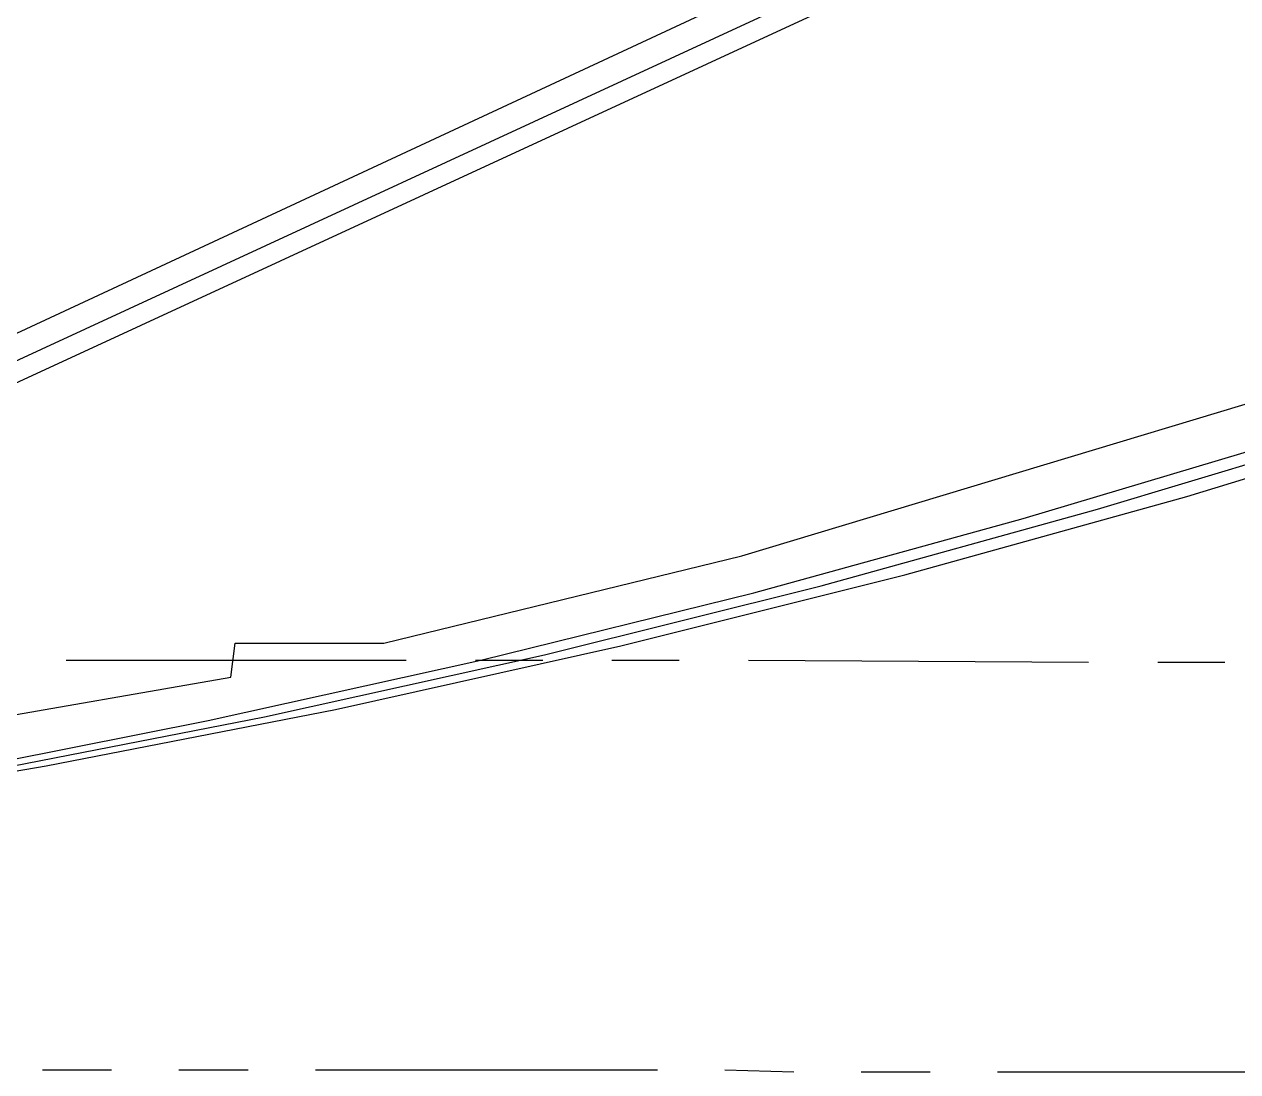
# Model space of a CAD drawing. Header units: feet. Extents: x -84 to 198, y -22 to 181.
# Drawn here: x 79.57 to 88.47, y 6.71 to 14.38 of the extents above; entities that cross this region are included whole.
import ezdxf

# ---------------------------------------------------------------- set-up
doc = ezdxf.new("R2010")
doc.units = ezdxf.units.FT
doc.layers.add('A-AREA-UNIDAD', color=30, linetype='CONTINUOUS')
doc.layers.add('A-LINEA', color=7, linetype='CONTINUOUS')

msp = doc.modelspace()

# ---------------------------------------------------------------- linework, layer by layer
at = {"layer": 'A-AREA-UNIDAD'}
msp.add_lwpolyline([(64.128, 7.68), (70.88, 7.9644), (70.96, 8.16), (75.36, 8.6044), (81.088, 9.6), (81.12, 9.8489), (82.208, 9.8489), (84.832, 10.4889), (90.912, 12.32), (96.4, 14.4356), (102.112, 17.1556), (106.72, 19.7689), (110.72, 22.3644), (115.872, 26.24), (119.968, 29.7956), (123.232, 33.0844), (125.872, 36.5156)], dxfattribs=at)
at = {"layer": 'A-LINEA'}
for p, q in [((71.4822, 8.3811), (121.6031, 31.7045)), ((71.0512, 8.0092), (121.838, 31.468)), ((71.0098, 7.8319), (121.9507, 31.3451)), ((79.88, 9.7244), (82.3733, 9.7244)), ((82.88, 9.7244), (83.3733, 9.7244)), ((83.88, 9.7244), (84.3733, 9.7244)), ((84.88, 9.7244), (87.3733, 9.7111)), ((87.88, 9.7111), (88.3733, 9.7111)), ((79.7067, 6.7244), (80.2133, 6.7244)), ((80.7067, 6.7244), (81.2133, 6.7244)), ((81.7067, 6.7244), (84.2133, 6.7244)), ((84.7067, 6.7244), (85.2133, 6.7111)), ((85.7067, 6.7111), (86.2133, 6.7111)), ((86.7067, 6.7111), (89.2133, 6.7111))]:
    msp.add_line(p, q, dxfattribs=at)
for points in [[(68.7067, 7.6844), (70.76, 7.8178), (72.8, 8.0044), (74.84, 8.2444), (76.88, 8.5378), (78.9067, 8.8844), (80.92, 9.2844), (82.92, 9.7244), (84.92, 10.2178), (86.8933, 10.7644), (88.8667, 11.3511), (90.8133, 11.9911), (92.7467, 12.6844), (94.6667, 13.4311), (96.56, 14.2178), (98.44, 15.0444), (100.2933, 15.9244), (102.12, 16.8578), (103.9333, 17.8311), (105.72, 18.8444), (107.48, 19.9111), (109.2133, 21.0178), (110.9067, 22.1644)], [(68.7067, 7.6844), (70.76, 7.8178), (72.8, 8.0044), (74.84, 8.2444), (76.88, 8.5378), (78.9067, 8.8844), (80.92, 9.2844), (82.92, 9.7244), (84.92, 10.2178), (86.8933, 10.7644), (88.8667, 11.3511), (90.8133, 11.9911), (92.7467, 12.6844), (94.6667, 13.4311), (96.56, 14.2178), (98.44, 15.0444), (100.2933, 15.9244), (102.12, 16.8578), (103.9333, 17.8311), (105.72, 18.8444), (107.48, 19.9111), (109.2133, 21.0178), (110.9067, 22.1644)], [(68.88, 7.6844), (70.9733, 7.8311), (73.0533, 8.0178), (75.1333, 8.2578), (77.2133, 8.5644), (79.28, 8.9111), (81.3333, 9.3111), (83.3867, 9.7644), (85.4133, 10.2711), (87.44, 10.8311), (89.44, 11.4311), (91.44, 12.0844), (93.4133, 12.7911), (95.36, 13.5511), (97.3067, 14.3511), (99.2133, 15.2044), (101.1067, 16.1111), (102.9733, 17.0578), (104.8267, 18.0444), (106.64, 19.0844), (108.44, 20.1778), (110.2, 21.2978)], [(69.08, 7.6844), (71.2267, 7.8311), (73.36, 8.0311), (75.4933, 8.2844), (77.6267, 8.5911), (79.7333, 8.9511), (81.8533, 9.3644), (83.9467, 9.8311), (86.0267, 10.3511), (88.0933, 10.9244), (90.1467, 11.5511), (92.1867, 12.2311), (94.2133, 12.9511), (96.2133, 13.7378), (98.1867, 14.5644), (100.1467, 15.4444), (102.0933, 16.3644), (104, 17.3378), (105.8933, 18.3644), (107.7467, 19.4311), (109.5867, 20.5511)]]:
    msp.add_lwpolyline(points, dxfattribs=at)

doc.saveas('drawing.dxf')
